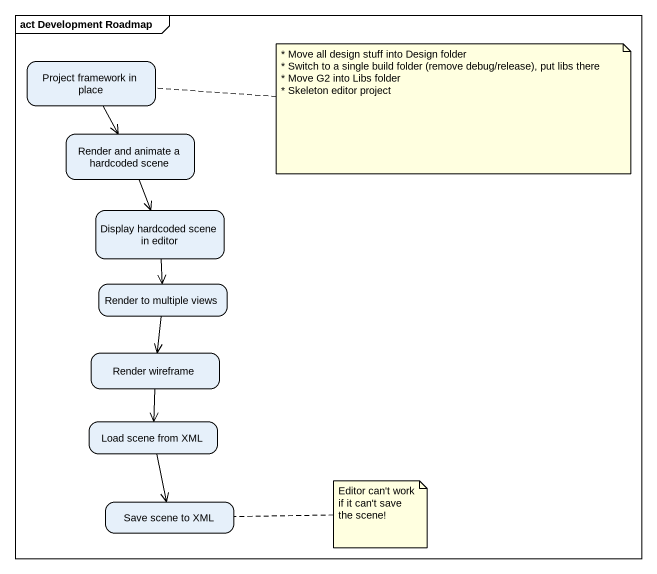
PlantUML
@startuml
mainframe act Development Roadmap
hide empty description
state "Project framework in place" as Project_framework_in_place
state "Render and animate a hardcoded scene" as Render_and_animate_a
state "Display hardcoded scene in editor" as Display_hardcoded_scene_in
state "Render to multiple views" as Render_to_multiple_views
state "Render wireframe" as Render_wireframe
state "Load scene from XML" as Load_scene_from_XML
state "Save scene to XML" as Save_scene_to_XML
Project_framework_in_place --> Render_and_animate_a
Render_and_animate_a --> Display_hardcoded_scene_in
Display_hardcoded_scene_in --> Render_to_multiple_views
Render_to_multiple_views --> Render_wireframe
Render_wireframe --> Load_scene_from_XML
Load_scene_from_XML --> Save_scene_to_XML
note right of Project_framework_in_place
  * Move all design stuff into Design folder
  * Switch to a single build folder (remove debug/release), put libs there
  * Move G2 into Libs folder
  * Skeleton editor project
end note
note right of Save_scene_to_XML : Editor can't work if it can't save the scene!
@enduml
